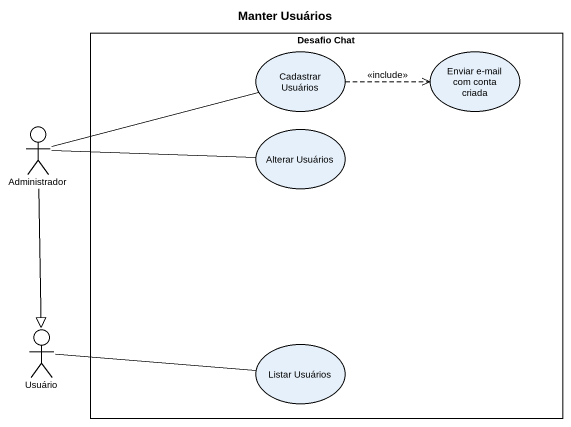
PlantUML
@startuml
title Manter Usuários
rectangle "Desafio Chat" as Desafio_Chat {
  usecase "Cadastrar Usuários" as Cadastrar_Usuários
  usecase "Enviar e-mail com conta criada" as Enviar_e_mail_com_conta
  usecase "Alterar Usuários" as Alterar_Usuários
  usecase "Listar Usuários" as Listar_Usuários
}
actor Administrador
actor Usuário
Cadastrar_Usuários .right.> Enviar_e_mail_com_conta : <<include>>
Administrador -right- Cadastrar_Usuários
Administrador -right- Alterar_Usuários
Administrador --|> Usuário
Usuário -right- Listar_Usuários
@enduml
